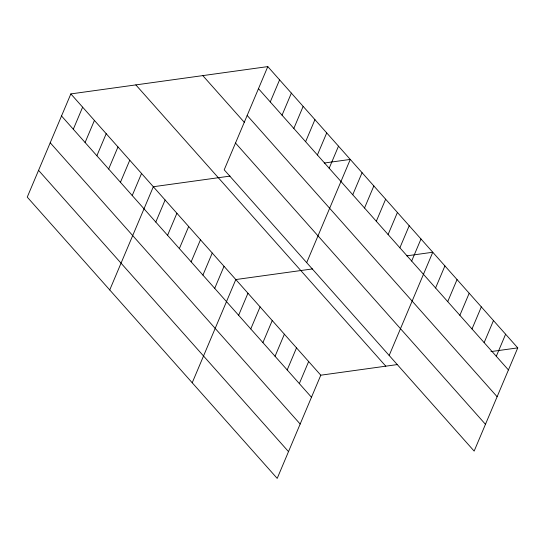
<?xml version="1.0" encoding="UTF-8"?>
<svg xmlns="http://www.w3.org/2000/svg" width="545" height="545" viewBox="0 0 545 545"><rect width="100%" height="100%" fill="white"/><g stroke="black" fill="none" stroke-linecap="round" stroke-linejoin="round"><path stroke-width="0.82" d="M267.799 66.599L224.206 169.808L474.15 451.09L517.75 347.88L267.799 66.599L70.85 93.91L27.25 197.12L277.201 478.401L320.794 375.192L397.509 364.55M73.309 129.233L82.629 107.167M85.095 142.497L94.414 120.431M96.881 155.754L106.2 133.689M108.659 169.018L117.979 146.952M120.445 182.275L129.764 160.21M132.224 195.539L141.55 173.474M109.736 289.947L153.329 186.731L230.044 176.096M155.795 222.06L165.115 199.995M167.574 235.317L176.9 213.252M179.359 248.581L188.679 226.516M191.145 261.838L200.465 239.773M270.266 101.929L279.585 79.863M202.924 275.096L212.25 253.037M282.044 115.186L291.371 93.12M214.71 288.359L224.029 266.294M293.83 128.443L303.149 106.377M192.215 382.767L235.815 279.551L312.53 268.917M305.616 141.707L314.935 119.641M238.635 315.283L247.955 293.217M317.394 154.964L326.721 132.898M250.775 328.942L260.094 306.876M329.18 168.228L338.5 146.162M262.915 342.607L272.234 320.542M306.685 262.635L350.285 159.419L324.289 163.03M275.055 356.267L284.374 334.201M352.744 194.749L362.071 172.683M287.195 369.932L296.514 347.867M364.53 208.006L373.85 185.94M299.334 383.591L308.654 361.526M376.316 221.27L385.635 199.204M388.094 234.527L397.421 212.461M399.88 247.791L409.2 225.725M411.666 261.048L420.985 238.983M389.171 355.456L432.771 252.246L406.768 255.85M435.584 287.971L444.911 265.906M447.724 301.63L457.051 279.571M459.871 315.296L469.191 293.23M472.011 328.955L481.33 306.889M484.151 342.621L493.47 320.555M496.291 356.28L505.61 334.214M490.943 351.593L517.75 347.88M258.48 88.665L508.431 369.946M247.171 115.445L497.115 396.719M202.808 75.612L244.33 122.339M235.515 143.035L485.466 424.31M135.841 84.897L385.792 366.179M70.85 93.91L320.794 375.192M61.53 115.976L311.474 397.257M50.215 142.756L300.166 424.03M38.559 170.347L288.509 451.621"/></g></svg>
